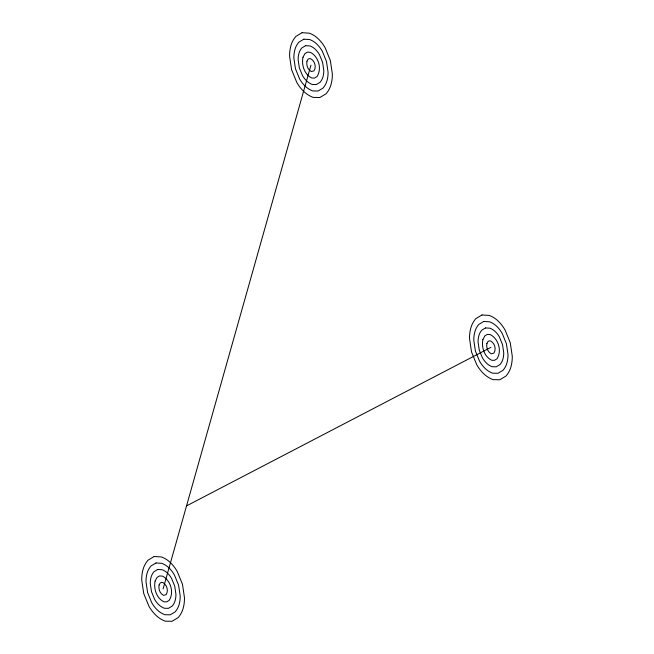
<?xml version="1.0" encoding="UTF-8"?>
<svg xmlns="http://www.w3.org/2000/svg" width="654" height="654" viewBox="0 0 654 654"><rect width="100%" height="100%" fill="white"/><g stroke="black" fill="none" stroke-linecap="round" stroke-linejoin="round"><path stroke-width="0.98" d="M163.099 588.894L310.969 65.106M186.537 505.885L490.901 347.364M155.104 581.038C153.518 588.78 156.461 598.222 163.95 601.803L166.664 601.86L169.141 600.372C174.356 592.581 170.71 580.327 162.47 576.125L159.535 575.929L157.058 577.417L155.104 581.038M159.102 584.962C158.309 588.837 159.78 593.562 163.525 595.353L166.124 594.633C168.732 590.742 166.909 584.611 162.789 582.51L161.317 582.412L160.083 583.155L159.102 584.962M302.974 57.25C301.388 64.991 304.331 74.442 311.819 78.014L314.533 78.071L317.01 76.583C322.226 68.801 318.58 56.538 310.339 52.336L307.405 52.14L304.928 53.628L302.974 57.25M306.971 61.182C306.178 65.048 307.65 69.774 311.394 71.564L313.994 70.845C316.601 66.953 314.778 60.822 310.658 58.721L309.187 58.623L307.952 59.367L306.971 61.182M482.897 339.508C481.319 347.249 484.262 356.7 491.751 360.272L494.465 360.329L496.942 358.842C502.158 351.059 498.511 338.797 490.271 334.595L487.336 334.398L484.859 335.886L482.897 339.508M486.903 343.44C486.11 347.307 487.582 352.032 491.326 353.822L493.917 353.103C496.525 349.211 494.702 343.08 490.582 340.979L489.118 340.881L487.876 341.625L486.903 343.44M302.058 32.7L295.87 36.42A25.367 24.312 11.8 0 0 290.973 45.469A39.73 38.079 11.8 0 0 289.608 56.342L291.602 69.741L296.769 82.371A39.73 38.079 11.8 0 0 303.579 91.298A26.937 25.817 11.8 0 0 313.094 97.381L319.88 97.511L326.068 93.792A25.367 24.312 11.8 0 0 330.965 84.75A39.73 38.079 11.8 0 0 332.33 73.869L330.335 60.479L325.169 47.84A39.73 38.079 11.8 0 0 318.367 38.913A25.367 24.312 11.8 0 0 309.399 33.182L302.058 32.7M303.84 39.183L298.886 42.158A20.299 19.448 11.8 0 0 294.97 49.393A31.784 30.46 11.8 0 0 293.883 58.1L295.477 68.809L299.606 78.913A31.784 30.46 11.8 0 0 305.058 86.058A21.549 20.65 11.8 0 0 312.669 90.931L318.097 91.029L323.051 88.053A20.299 19.448 11.8 0 0 326.967 80.818A31.784 30.46 11.8 0 0 328.055 72.112L326.469 61.402L322.332 51.298A31.784 30.46 11.8 0 0 316.888 44.153A20.299 19.448 11.8 0 0 309.718 39.567L303.84 39.183M305.622 45.666L301.911 47.897A15.222 14.584 11.8 0 0 298.968 53.326A23.838 22.849 11.8 0 0 298.15 59.849L299.352 67.885L302.45 75.463A23.838 22.849 11.8 0 0 306.538 80.818A16.162 15.492 11.8 0 0 312.244 84.472L316.315 84.554L320.035 82.322A15.222 14.584 11.8 0 0 322.97 76.894A23.838 22.849 11.8 0 0 323.787 70.362L322.594 62.326L319.487 54.748A23.838 22.849 11.8 0 0 315.408 49.393A15.222 14.584 11.8 0 0 310.029 45.952L305.622 45.666M481.982 314.958L475.793 318.678A25.367 24.312 11.8 0 0 470.896 327.728A39.73 38.079 11.8 0 0 469.539 338.6L471.526 351.999L476.701 364.63A39.73 38.079 11.8 0 0 483.502 373.557A26.937 25.817 11.8 0 0 493.018 379.639L499.811 379.77L506 376.05A25.367 24.312 11.8 0 0 510.897 367.008A39.73 38.079 11.8 0 0 512.262 356.128L510.267 342.737L505.101 330.098A39.73 38.079 11.8 0 0 498.291 321.179A25.367 24.312 11.8 0 0 489.331 315.441L481.982 314.958M483.772 321.441L478.818 324.417A20.299 19.448 11.8 0 0 474.902 331.652A31.784 30.46 11.8 0 0 473.815 340.358L475.401 351.067L479.537 361.172A31.784 30.46 11.8 0 0 484.982 368.316A21.549 20.65 11.8 0 0 492.601 373.189L498.029 373.287L502.983 370.311A20.299 19.448 11.8 0 0 506.899 363.076A31.784 30.46 11.8 0 0 507.986 354.37L506.392 343.661L502.264 333.556A31.784 30.46 11.8 0 0 496.811 326.411A20.299 19.448 11.8 0 0 489.642 321.825L483.772 321.441M485.554 327.924L481.834 330.156A15.222 14.584 11.8 0 0 478.9 335.584A23.838 22.849 11.8 0 0 478.082 342.107L479.276 350.143L482.374 357.722A23.838 22.849 11.8 0 0 486.462 363.076A16.162 15.492 11.8 0 0 492.176 366.731L496.247 366.812L499.958 364.58A15.222 14.584 11.8 0 0 502.901 359.152A23.838 22.849 11.8 0 0 503.711 352.62L502.517 344.584L499.419 337.006A23.838 22.849 11.8 0 0 495.331 331.652A15.222 14.584 11.8 0 0 489.96 328.21L485.554 327.924M154.189 556.489L148 560.208A25.367 24.312 11.8 0 0 143.103 569.25A39.73 38.079 11.8 0 0 141.738 580.131L143.733 593.521L148.899 606.16A39.73 38.079 11.8 0 0 155.709 615.087A26.937 25.817 11.8 0 0 165.225 621.169L172.018 621.3L178.207 617.58A25.367 24.312 11.8 0 0 183.104 608.531A39.73 38.079 11.8 0 0 184.461 597.658L182.474 584.259L177.299 571.629A39.73 38.079 11.8 0 0 170.498 562.702A25.367 24.312 11.8 0 0 161.53 556.971L154.189 556.489M155.971 562.971L151.017 565.947A20.299 19.448 11.8 0 0 147.101 573.182A31.784 30.46 11.8 0 0 146.014 581.888L147.608 592.598L151.736 602.702A31.784 30.46 11.8 0 0 157.189 609.847A21.549 20.65 11.8 0 0 164.8 614.711L170.228 614.817L175.182 611.842A20.299 19.448 11.8 0 0 179.098 604.607A31.784 30.46 11.8 0 0 180.185 595.9L178.599 585.191L174.463 575.087A31.784 30.46 11.8 0 0 169.018 567.942A20.299 19.448 11.8 0 0 161.849 563.356L155.971 562.971M157.753 569.446L154.042 571.678A15.222 14.584 11.8 0 0 151.099 577.106A23.838 22.849 11.8 0 0 150.289 583.638L151.483 591.674L154.581 599.252A23.838 22.849 11.8 0 0 158.669 604.607A16.162 15.492 11.8 0 0 164.375 608.261L168.446 608.334L172.166 606.103A15.222 14.584 11.8 0 0 175.1 600.674A23.838 22.849 11.8 0 0 175.918 594.151L174.724 586.115L171.626 578.537A23.838 22.849 11.8 0 0 167.538 573.182A15.222 14.584 11.8 0 0 162.159 569.74L157.753 569.446"/></g></svg>
